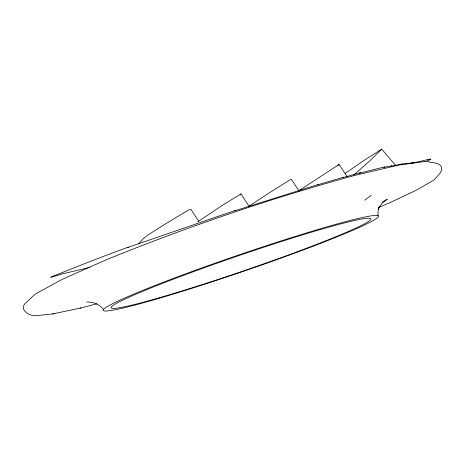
<?xml version="1.0" encoding="UTF-8"?>
<svg xmlns="http://www.w3.org/2000/svg" width="465" height="465" viewBox="0 0 465 465"><rect width="100%" height="100%" fill="white"/><g stroke="black" fill="none" stroke-linecap="round" stroke-linejoin="round"><path stroke-width="0.7" d="M396.041 165.877L381.707 149.172L368.954 161.622L353.76 175.038M240.312 194.666L240.934 193.899L249.147 206.402M138.849 243.794L143.04 238.841L147.667 235.203L164.819 224.275L188.156 210.238L190.906 209.36L198.741 221.299M197.776 221.852L222.311 205.373L240.934 193.899M371.256 195.381L364.67 200.188M337.235 165.848L339.101 164.447L347.093 176.578M345.152 173.364L365.054 159.722L381.707 149.172M248.973 206.245L269.328 192.83L290.026 179.839L291.392 179.38L298.978 190.906M298.367 191.051L339.101 164.447M382.416 202.24L387.269 199.282C383.218 201.479 379.928 205.094 378.272 209.401L379.103 206.913L378.068 211.168L377.94 215.533M378.963 207.314L389.554 202.839L416.936 189.894L434.223 179.833C436.949 176.113 442.918 172.41 441.448 167.063C439.053 161.762 431.66 163.366 427.23 161.384M425.574 161.535L430.619 159.594C432.183 158.001 426.812 160.495 428.271 159.478L411.723 163.32L411.13 163.378L413.176 162.593L405.567 163.878L407.166 163.169L401.789 164.325L402.411 163.808L395.058 165.575L395.913 165.058L391.547 166.208L391.042 166.243L391.826 165.813L383.858 167.348L384.538 166.889L359.474 173.195L360.456 172.718L342.38 177.735L343.647 177.165L317.508 184.843L318.351 184.431L234.709 210.848L235.464 210.378L127.41 247.572L128.224 247.188C102.527 256.471 76.754 266.724 50.97 277.059L50.865 277.338L62.217 273.926L89.937 267.334M425.76 161.355L398.825 165.063L353.865 175.654C269.874 198.613 187.36 226.839 106.694 259.592L61.862 279.535L35.241 294.078L24.744 303.883C19.664 310.196 29.237 315.555 34.736 315.828L52.737 313.922L81.009 307.94L96.871 303.819M52.737 313.922L53.876 313.677M80.079 308.132L81.009 307.94M86.81 302.064C93.122 301.663 99.522 304.418 103.526 309.318M153.915 299.82A145.597 8.486 -18.9 0 0 376.923 218.23A145.597 8.486 -18.9 0 0 191.871 271.543A145.597 8.486 -18.9 0 0 153.915 299.82M159.797 297.612A137.315 7.992 -18.9 0 0 369.413 220.794A137.315 7.992 -18.9 0 0 193.649 271.606A137.315 7.992 -18.9 0 0 159.797 297.612"/></g></svg>
